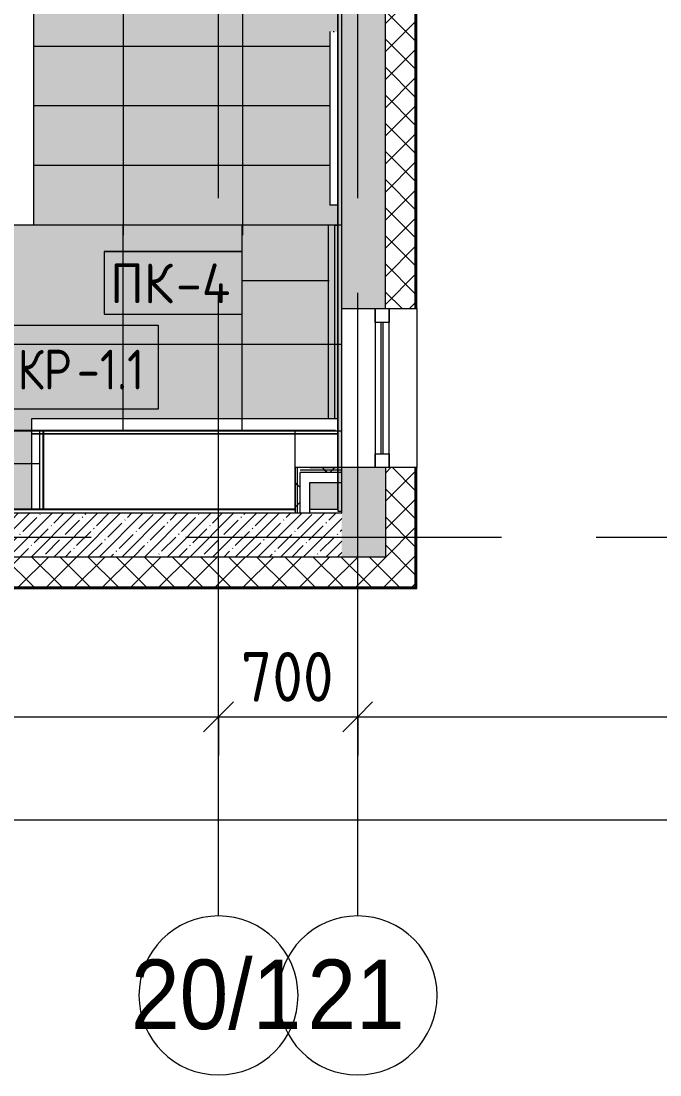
# Model space of a CAD drawing. Header units: millimetres. Extents: x 315 to 209858, y -8553 to 29000.
# Drawn here: x 44000 to 47213, y -2706 to 2597 of the extents above; entities that cross this region are included whole.
import ezdxf

# ---------------------------------------------------------------- set-up
doc = ezdxf.new("R2010")
doc.units = ezdxf.units.MM
doc.linetypes.add('Осевая', pattern=[3175, 635, -476.25, 1587.5, -476.25])
for name, color, linetype, lineweight in [('A-ANNO-DIMS', 7, 'Continuous', 9), ('A-ANNO-DIMS-100', 7, 'Continuous', 9), ('A-DETL', 7, 'Continuous', 9), ('A-GENM-IDEN', 7, 'Continuous', 9), ('A-GLAZ', 7, 'Continuous', 9), ('A-GLAZ-1', 7, 'Continuous', 13), ('A-WALL', 7, 'Continuous', 9), ('I-WALL', 7, 'Continuous', 9), ('S-STRS', 7, 'Continuous', 13), ('S-STRS-1', 7, 'Continuous', 9), ('Верхние поручни', 7, 'Continuous', 9), ('Оси', 7, 'Continuous', 9), ('Оси-1', 7, 'Continuous', 20), ('Оси-2', 7, 'Осевая', 9)]:
    doc.layers.add(name, color=color, linetype=linetype, lineweight=lineweight)
for name, color, linetype, lineweight, true_color in [('A-DETL-GENF-3', 7, 'Continuous', 9, 0x383838), ('A-FLOR-1', 7, 'Continuous', 9, 0x787878), ('A-GENM-4', 7, 'Continuous', 9, 0xff80c0), ('A-WALL-1', 9, 'Continuous', 9, 0x808080), ('A-WALL-FNSH-1', 9, 'Continuous', 9, 0x808080), ('G-ANNO-TEXT-2', 7, 'Continuous', 9, 0x3c3c3c), ('I-WALL-2', 9, 'Continuous', 9, 0x808080)]:
    doc.layers.add(name, color=color, linetype=linetype, lineweight=lineweight, true_color=true_color)
doc.styles.add('Arial', font='arial.ttf', dxfattribs={"width": 0.9, "height": 350})
doc.styles.add('GOST Common_4', font='GOST_Common.ttf', dxfattribs={"height": 200})
doc.styles.add('GOST Common_5', font='GOST_Common.ttf', dxfattribs={"width": 0.9, "height": 200})
doc.styles.add('ISOCPEUR_2', font='isocpeur.ttf', dxfattribs={"width": 0.9, "height": 250})
doc.dimstyles.new('ISO-2_5_0_9К_БОЛЬШОЙ', dxfattribs={"dimscale": 304.8, "dimtxt": 248.995294, "dimasz": 0.492126, "dimexe": 0.393701, "dimexo": 0.984252, "dimgap": 0, "dimtad": 1, "dimdec": 0, "dimrnd": 10, "dimzin": 0, "dimdsep": 46, "dimtxsty": 'ISOCPEUR_2', "dimblk1": 'OBLIQUE', "dimblk2": 'OBLIQUE', "dimsah": 1, "dimcen": 0.09, "dimdle": 0.393701, "dimazin": 0, "dimtfac": 1, "dimtdec": 4, "dimtix": 1, "dimtmove": 0, "dimatfit": 3, "dimfxl": 1, "dimtvp": 1, "dimtolj": 1, "dimtzin": 0, "dimarcsym": 2})
doc.dimstyles.new('ISO-2_5_0_9К_БОЛЬШОЙ_округление', dxfattribs={"dimscale": 304.8, "dimtxt": 248.995294, "dimasz": 0.492126, "dimexe": 0.393701, "dimexo": 0, "dimgap": 0, "dimtad": 1, "dimdec": 0, "dimrnd": 10, "dimzin": 0, "dimdsep": 46, "dimtxsty": 'ISOCPEUR_2', "dimblk1": 'OBLIQUE', "dimblk2": 'OBLIQUE', "dimsah": 1, "dimcen": 0.09, "dimdle": 0.393701, "dimazin": 0, "dimtfac": 1, "dimtdec": 4, "dimtix": 1, "dimtmove": 0, "dimatfit": 3, "dimfxl": 1, "dimtvp": 1, "dimtolj": 1, "dimtzin": 0, "dimarcsym": 2})
pattern_1 = [(45, (-29867.15, 0), (-70.71068, 70.71068), []), (135, (-29867.15, 0), (-70.71068, -70.71068), [])]
pattern_2 = [(45, (-29867.154, 0), (-57.02463, 57.02463), []), (45, (-29810.13, 0), (-57.02463, 57.02463), [100.806, -20.161, 3.353, -16.808])]
pattern_3 = [(45, (-29867.15, 0), (-106.06602, 106.06602), []), (135, (-29867.15, 0), (-106.06602, -106.06602), [])]

# ---------------------------------------------------------------- blocks, each defined once
blk = doc.blocks.new('Тип верхнего поручня - Верхний поручень_Внутренний_-20986034-План устройствa полов 2 этажа в осях 12-23')
at = {"layer": 'Верхние поручни'}
for p, q in [((75420, 2544.4), (75420, 1671.2)), ((75437.6, 2544.4), (75442.4, 2544.4))]:
    blk.add_line(p, q, dxfattribs=at)
at = {"layer": 'Верхние поручни', "flags": 128}
blk.add_lwpolyline([(75442.1, 1671.2), (75440, 1671.2), (75437.9, 1671.2)], dxfattribs=at)
blk = doc.blocks.new('Тип верхнего поручня - Верхний поручень_Внутренний_-V37-План устройствa полов 2 этажа в осях 12-23')
at = {"layer": 'Верхние поручни'}
for p in [(75420, 2544.4), (75460, 1671.2)]:
    blk.add_line(p, (75420, 1671.2), dxfattribs=at)
blk = doc.blocks.new('120_Окно_СКБ_1Ст - 120_Окно_СКБ_1Ст 800х2500 EI30-23532001-План устройствa полов 2 этажа в осях 12-23')
at = {"layer": 'A-GLAZ'}
for p, q in [((400, -57), (-400, -57)), ((330, -87), (-330, -87)), ((330, -97), (-330, -97)), ((-400, -127), (400, -127))]:
    blk.add_line(p, q, dxfattribs=at)
at = {"layer": 'A-GLAZ-1'}
for p, q in [((-400, -127), (-400, -57)), ((-400, -57), (-330, -57)), ((-330, -57), (-330, -127)), ((330, -127), (330, -57)), ((330, -57), (400, -57)), ((400, -57), (400, -127)), ((-330, -127), (-400, -127)), ((400, -127), (330, -127))]:
    blk.add_line(p, q, dxfattribs=at)
blk = doc.blocks.new('Плинтус - Плинтус_для ЛК-32859060-План устройствa полов 2 этажа в осях 12-23')
at = {"layer": 'A-GENM-4'}
blk.add_hatch(color=256, dxfattribs=at).paths.add_polyline_path([(58, 0), (1033, 0), (1033, 15), (58, 15)])
for p, q in [((58, 45), (1033, 45)), ((1033, 15), (58, 15)), ((1033, 0), (58, 0)), ((1033, 15), (1033, 0))]:
    blk.add_line(p, q, dxfattribs=at)
blk = doc.blocks.new('Зашивка приборов отопления27 - Зашивка приборов отопления-33322407-План устройствa полов 2 этажа в осях 12-23')
at = {"layer": 'A-WALL'}
for p, q in [((75460, 595), (73919.6, 595)), ((73919.6, 595), (73919.6, 520)), ((73919.6, 520), (73919.6, 140)), ((73919.6, 520), (73962, 520)), ((73962, 520), (73920, 520)), ((73920, 520), (73920, 140)), ((75460, 520), (73962, 520)), ((73962, 520), (75460, 520))]:
    blk.add_line(p, q, dxfattribs=at)
blk = doc.blocks.new('Ось сетки - D8-29747960-План устройствa полов 2 этажа в осях 12-23')
at = {"layer": 'Оси-1'}
for start, end in [(360, 180), (180, 360)]:
    blk.add_arc((0, 0), 4, start, end, dxfattribs=at)
blk = doc.blocks.new('DIMBLOCK28-План устройствa полов 2 этажа в осях 12-23')
at = {"layer": 'A-ANNO-DIMS-100'}
for p, q in [((42092.8, -1098.6), (42092.8, -784.6)), ((44992.8, -1098.6), (44992.8, -784.6)), ((42092.8, -904.6), (44992.8, -904.6)), ((42092.8, -904.6), (42092.8, -1098.6)), ((44992.8, -904.6), (44992.8, -1098.6))]:
    blk.add_line(p, q, dxfattribs=at)
at = {"layer": 'A-ANNO-DIMS-100', "lineweight": 20}
for p, q in [((42092.8, -904.6), (42167.8, -829.6)), ((44992.8, -904.6), (45067.8, -829.6)), ((42092.8, -904.6), (42017.8, -979.6)), ((44992.8, -904.6), (44917.8, -979.6))]:
    blk.add_line(p, q, dxfattribs=at)
at = {"layer": 'A-ANNO-DIMS-100', "color": 0, "insert": (43226.8, -578), "char_height": 250, "width": 758.478, "attachment_point": 1, "line_spacing_factor": 1.149209, "style": 'ISOCPEUR_2'}
blk.add_mtext('2900', dxfattribs=at)
blk = doc.blocks.new('_Oblique')
at = {"color": 0, "linetype": 'ByBlock', "lineweight": -2}
blk.add_line((-0.5, -0.5), (0.5, 0.5), dxfattribs=at)
blk = doc.blocks.new('DIMBLOCK29-План устройствa полов 2 этажа в осях 12-23')
at = {"layer": 'A-ANNO-DIMS-100'}
for p, q in [((44992.8, -1098.6), (44992.8, -784.6)), ((45692.8, -1098.6), (45692.8, -784.6)), ((44992.8, -904.6), (45692.8, -904.6)), ((44992.8, -904.6), (44992.8, -1098.6)), ((45692.8, -904.6), (45692.8, -1098.6))]:
    blk.add_line(p, q, dxfattribs=at)
at = {"layer": 'A-ANNO-DIMS-100', "lineweight": 20}
for p, q in [((44992.8, -904.6), (45067.8, -829.6)), ((45692.8, -904.6), (45767.8, -829.6)), ((44992.8, -904.6), (44917.8, -979.6)), ((45692.8, -904.6), (45617.8, -979.6))]:
    blk.add_line(p, q, dxfattribs=at)
at = {"layer": 'A-ANNO-DIMS-100', "color": 0, "insert": (45105.8, -578), "char_height": 250, "width": 568.858, "attachment_point": 1, "line_spacing_factor": 1.149209, "style": 'ISOCPEUR_2'}
blk.add_mtext('700', dxfattribs=at)
blk = doc.blocks.new('DIMBLOCK30-План устройствa полов 2 этажа в осях 12-23')
at = {"layer": 'A-ANNO-DIMS-100'}
for p, q in [((45692.8, -1098.6), (45692.8, -784.6)), ((50792.8, -1098.6), (50792.8, -784.6)), ((45692.8, -904.6), (50792.8, -904.6)), ((45692.8, -904.6), (45692.8, -1098.6)), ((50792.8, -904.6), (50792.8, -1098.6))]:
    blk.add_line(p, q, dxfattribs=at)
at = {"layer": 'A-ANNO-DIMS-100', "lineweight": 20}
for p, q in [((45692.8, -904.6), (45767.8, -829.6)), ((50792.8, -904.6), (50867.8, -829.6)), ((45692.8, -904.6), (45617.8, -979.6)), ((50792.8, -904.6), (50717.8, -979.6))]:
    blk.add_line(p, q, dxfattribs=at)
at = {"layer": 'A-ANNO-DIMS-100', "color": 0, "insert": (47948.4, -578), "char_height": 250, "width": 706.764, "attachment_point": 1, "line_spacing_factor": 1.149209, "style": 'ISOCPEUR_2'}
blk.add_mtext('5100', dxfattribs=at)
blk = doc.blocks.new('DIMBLOCK57-План устройствa полов 2 этажа в осях 12-23')
at = {"layer": 'A-ANNO-DIMS-100'}
for p, q in [((8442.8, -1317.2), (8442.8, -1543.3)), ((8442.8, -1423.3), (8442.8, -1317.2)), ((54992.8, -1317.2), (54992.8, -1543.3)), ((54992.8, -1423.3), (54992.8, -1317.2)), ((8322.8, -1423.3), (55112.8, -1423.3))]:
    blk.add_line(p, q, dxfattribs=at)
at = {"layer": 'A-ANNO-DIMS-100', "lineweight": 20}
for p, q in [((8442.8, -1423.3), (8517.8, -1348.3)), ((54992.8, -1423.3), (55067.8, -1348.3)), ((8442.8, -1423.3), (8367.8, -1498.3)), ((54992.8, -1423.3), (54917.8, -1498.3))]:
    blk.add_line(p, q, dxfattribs=at)
at = {"layer": 'A-ANNO-DIMS-100', "color": 0, "insert": (31310.8, -1096.7), "char_height": 250, "width": 976.828, "attachment_point": 1, "line_spacing_factor": 1.149209, "style": 'ISOCPEUR_2'}
blk.add_mtext('46550', dxfattribs=at)
blk = doc.blocks.new('Mark Reiling - Mark Reiling-26174330-План устройствa полов 2 этажа в осях 12-23')
at = {"layer": 'A-GENM-IDEN'}
for p, q in [((-3.47, 1.49), (-3.47, -1.663)), ((-3.47, 1.49), (3.47, 1.49)), ((3.47, 1.49), (-3.47, 1.49)), ((-3.47, 1.49), (-3.47, -1.663)), ((3.47, -1.663), (3.47, 1.49)), ((3.47, -1.663), (3.47, 1.49)), ((-3.47, -1.663), (3.47, -1.663)), ((-3.47, -1.663), (3.47, -1.663))]:
    blk.add_line(p, q, dxfattribs=at)

msp = doc.modelspace()

# ---------------------------------------------------------------- hatches: boundary and pattern name
at = {"layer": 'A-DETL-GENF-3'}
h = msp.add_hatch(dxfattribs=at)
h.set_pattern_fill('FP_85', color=256, style=0, pattern_type=2)
h.set_pattern_definition([(0, (-29887.65, -230), (0, 600), []), (90, (-29887.65, -230), (-600, 4e-14), [])])
h.paths.add_polyline_path([(44094.9, 140), (44094.9, 535), (45612.8, 535), (45612.8, 1570), (43112.3, 1570), (42977.1, 1533.8), (42977.1, 1570), (42447.6, 1570), (42447.6, 1533.8), (42312.3, 1570), (42233.8, 1570), (42233.8, 140), (44093.2, 140)])
h.paths.add_polyline_path([(42712.3, 1170), (42676.1, 1305.2), (42748.6, 1305.2), (42743.6, 1286.5)])
at = {"layer": 'A-WALL'}
h = msp.add_hatch(dxfattribs=at)
h.set_pattern_fill('FP_21', color=256, style=0, pattern_type=2)
h.set_pattern_definition(pattern_1)
h.paths.add_polyline_path([(45832.8, -250), (45982.8, -250), (45982.8, 350), (45832.8, 350), (45832.8, -100)])
h.paths.add_polyline_path([(45832.8, 1150), (45982.8, 1150), (45982.8, 3320), (45832.8, 3320), (45832.8, 1492)])
h = msp.add_hatch(dxfattribs=at)
h.set_pattern_fill('FP_21', color=256, style=0, pattern_type=2)
h.set_pattern_definition(pattern_1)
h.paths.add_polyline_path([(45739.4, -250), (45832.8, -250), (45832.8, -100), (41692.8, -100), (41692.8, -250), (45007.7, -250)])
h.paths.add_polyline_path([(37192.8, -250), (40792.8, -250), (40792.8, -100), (37192.8, -100), (37192.8, -245.2)])
h.paths.add_polyline_path([(36228, -250), (36292.8, -250), (36292.8, -100), (35292.8, -100), (35292.8, -250), (36042.8, -250)])
h.paths.add_polyline_path([(32192.8, -250), (32192.8, -100), (31042.8, -100), (31042.8, -250), (31838.1, -250)])
h.paths.add_polyline_path([(28911.5, -250), (28942.8, -250), (28942.8, -100), (28192.8, -100), (28192.8, -250)])
h.paths.add_polyline_path([(26716.5, -250), (27292.8, -250), (27292.8, -100), (26542.8, -100), (26542.8, -250)])
h.paths.add_polyline_path([(23442.8, -250), (23442.8, -100), (22042.8, -100), (22042.8, -250), (23058.3, -250)])
h.paths.add_polyline_path([(9692.8, -250), (9692.8, -100), (8875.5, -100), (8875.5, -250), (9157, -250)])
h.paths.add_polyline_path([(18668.4, -250), (18942.8, -250), (18942.8, -100), (17542.8, -100), (17542.8, -250), (17936.8, -250)])
h.paths.add_polyline_path([(15069.2, -250), (15442.8, -250), (15442.8, -100), (15069.2, -100), (15069.2, -245.2)])
h.paths.add_polyline_path([(13546.9, -250), (14169.2, -250), (14169.2, -100), (12792.8, -100), (12792.8, -250), (12815.2, -250)])
at = {"layer": 'I-WALL'}
h = msp.add_hatch(dxfattribs=at)
h.set_pattern_fill('FP_17', color=256, style=0, pattern_type=2)
h.set_pattern_definition(pattern_2)
h.paths.add_polyline_path([(45612.8, -100), (45832.8, -100), (45832.8, 350), (45612.8, 350), (45612.8, 44.3)])
h.paths.add_polyline_path([(45612.8, 1150), (45832.8, 1150), (45832.8, 3550), (45612.8, 3550), (45612.8, 1492)])
h.paths.add_polyline_path([(45612.8, 4050), (45832.8, 4050), (45832.8, 7900), (45612.8, 7900), (45612.8, 4966.4)])
h = msp.add_hatch(dxfattribs=at)
h.set_pattern_fill('FP_71', color=256, style=0, pattern_type=2)
h.set_pattern_definition(pattern_3)
h.paths.add_polyline_path([(45390.3, 120), (45390.3, 351), (45377.8, 350), (45377.8, 120)])
h = msp.add_hatch(dxfattribs=at)
h.set_pattern_fill('FP_71', color=256, style=0, pattern_type=2)
h.set_pattern_definition(pattern_3)
h.paths.add_polyline_path([(45390.3, 120), (45402.8, 120), (45402.8, 351), (45390.3, 350), (45390.3, 333.8)])
h = msp.add_hatch(dxfattribs=at)
h.set_pattern_fill('FP_71', color=256, style=0, pattern_type=2)
h.set_pattern_definition(pattern_3)
h.paths.add_polyline_path([(45452.8, 337.5), (45612.8, 337.5), (45612.8, 350), (45402.8, 350), (45402.8, 337.5)])
h = msp.add_hatch(dxfattribs=at)
h.set_pattern_fill('FP_71', color=256, style=0, pattern_type=2)
h.set_pattern_definition(pattern_3)
h.paths.add_polyline_path([(45612.8, 325), (45612.8, 337.5), (45402.8, 337.5), (45402.8, 325), (45452.8, 325)])
h = msp.add_hatch(dxfattribs=at)
h.set_pattern_fill('FP_17', color=256, style=0, pattern_type=2)
h.set_pattern_definition(pattern_2)
h.paths.add_polyline_path([(45612.8, -100), (45612.8, 120), (41992.8, 120), (41992.8, -100), (45373.6, -100)])
at = {"layer": 'I-WALL-2'}
h = msp.add_hatch(dxfattribs=at)
h.set_pattern_fill('FP_58', color=256, style=0, pattern_type=2)
h.set_pattern_definition([(0, (-29867.154, 0), (121.92, 30.48), [10.058, -81.382, 10.058, -81.382, -487.68]), (0, (-29867.154, 0), (121.92, 30.48), [-182.88, 10.058, -172.822, 10.058, -81.382, -213.36]), (0, (-29867.154, 0), (121.92, 30.48), [-457.2, 10.058, -50.902, 10.058, -142.342]), (120, (-29821.434, 15.24), (-87.356454, 90.345817), [10.058, -81.382, 10.058, -81.382, -487.68]), (120, (-29821.434, 15.24), (-87.356454, 90.345817), [-182.88, 10.058, -172.822, 10.058, -81.382, -213.36]), (120, (-29821.434, 15.24), (-87.356454, 90.345817), [-457.2, 10.058, -50.902, 10.058, -142.342]), (240, (-29806.194, 76.2), (-34.563546, -120.825817), [10.058, -81.382, 10.058, -81.382, -487.68]), (240, (-29806.194, 76.2), (-34.563546, -120.825817), [-182.88, 10.058, -172.822, 10.058, -81.382, -213.36]), (240, (-29806.194, 76.2), (-34.563546, -120.825817), [-457.2, 10.058, -50.902, 10.058, -142.342])])
h.paths.add_polyline_path([(45592.8, 130), (45612.8, 130), (45612.8, 7660), (45592.8, 7659), (45592.8, 333.8)])
at = {"layer": 'S-STRS'}
for points in [[(44062.8, 2469.7), (45552.8, 2469.7), (45553.5, 2544.4), (45592.8, 2544.4), (45592.8, 2769.7), (44062.8, 2769.7)], [(44062.8, 2169.7), (45552.8, 2169.7), (45552.8, 2469.7), (44062.8, 2469.7)], [(44062.8, 1869.7), (45552.8, 1869.7), (45552.8, 2169.7), (44062.8, 2169.7)], [(45373.6, 1569.7), (45592.8, 1570), (45592.2, 1671.2), (45552.8, 1671.2), (45552.8, 1869.7), (44062.8, 1869.7), (44062.8, 1569.7), (45007.7, 1569.7)]]:
    msp.add_hatch(color=256, dxfattribs=at).paths.add_polyline_path(points)
h = msp.add_hatch(color=256, dxfattribs=at)
h.paths.add_polyline_path([(42712.3, 140), (44052.4, 140), (44052.8, 595), (45576.8, 595), (45576.8, 1569.7), (43111.3, 1569.7), (42977.1, 1533.8), (42977.1, 1569.7), (42447.6, 1569.7), (42447.6, 1533.8), (42312.3, 1569.7), (42248.8, 1569.7), (42248.2, 143), (42233.8, 143), (42233.8, 140), (42285.5, 140)])
h.paths.add_polyline_path([(45526.2, 140), (45592.8, 140), (45592.8, 275), (45452.8, 275), (45452.8, 140)])
h.paths.add_polyline_path([(45591.8, 595), (45592.8, 595), (45591.8, 912.9)])
h.paths.add_polyline_path([(42712.3, 1170), (42676.1, 1305.2), (42748.6, 1305.2), (42743.6, 1286.5)])

# ---------------------------------------------------------------- linework, layer by layer
at = {"layer": 'A-DETL'}
for p, q in [((44512.8, 5520), (44512.8, 1520)), ((45112.8, 5520), (45112.8, 1520)), ((45612.8, 1570), (43112.3, 1570)), ((45612.8, 535), (45612.8, 1570)), ((44094.9, 140), (44094.9, 535)), ((44094.9, 535), (45612.8, 535)), ((42233.8, 140), (44094.9, 140))]:
    msp.add_line(p, q, dxfattribs=at)
at = {"layer": 'A-FLOR-1'}
msp.add_line((45377.8, 351), (45377.8, 535), dxfattribs=at)
at = {"layer": 'A-GENM-IDEN'}
msp.add_line((45549.3, 1289.5), (45112.4, 1289.5), dxfattribs=at)
at = {"layer": 'A-WALL'}
for p, q in [((45612.8, 535), (45612.8, 3550)), ((45832.8, 1150), (45832.8, 3550)), ((45982.8, 1150), (45982.8, 3320)), ((45985.8, 1150), (45985.8, 3320)), ((45990.8, 1150), (45990.8, 350)), ((45390.3, 120), (45390.3, 351)), ((45402.8, 351), (45402.8, 350)), ((45612.8, 337.5), (45402.8, 337.5)), ((45402.8, 120), (45402.8, 325)), ((45612.8, 325), (45402.8, 325)), ((45452.8, 351), (45452.8, 350)), ((45591.8, 350), (45591.8, 351)), ((45832.8, 350), (45832.8, -100)), ((45982.8, -250), (45982.8, 350)), ((45985.8, -253), (45985.8, 350)), ((45832.8, -100), (41692.8, -100)), ((41692.8, -250), (45982.8, -250)), ((41692.8, -253), (45985.8, -253))]:
    msp.add_line(p, q, dxfattribs=at)
at = {"layer": 'A-WALL-1'}
for p, q in [((45592.8, 7660), (45592.8, 130)), ((45612.8, 1150), (45982.8, 1150)), ((45612.8, 120), (45612.8, 535)), ((45377.8, 351), (45377.8, 120)), ((45452.8, 351), (45377.8, 351)), ((45982.8, 350), (45452.8, 350)), ((45452.8, 120), (45452.8, 275)), ((45452.8, 275), (45612.8, 275)), ((45612.8, 120), (42212.8, 120)), ((45592.8, 130), (45612.8, 130))]:
    msp.add_line(p, q, dxfattribs=at)
at = {"layer": 'A-WALL-FNSH-1'}
for p, q in [((45990.8, 1150), (45990.8, 3300)), ((45591.8, 3009.6), (45591.8, 351)), ((45982.8, 1150), (45990.8, 1150)), ((44093.1, 536), (42233.8, 536)), ((42233.8, 535), (45581.8, 535)), ((45581.8, 536), (44093.2, 536)), ((45377.8, 351), (45376.8, 351)), ((45376.8, 351), (45376.8, 140)), ((45591.8, 351), (45452.8, 351)), ((45452.8, 350), (45591.8, 350)), ((45591.8, 350), (45591.8, 140.5)), ((45990.8, 350), (45982.8, 350)), ((45990.8, -258), (45990.8, 350)), ((45376.8, 140), (42232.8, 140)), ((42233.8, 139), (45376.8, 139)), ((45376.8, 139), (45376.8, 130)), ((45376.8, 130), (45377.8, 130)), ((45591.8, 140.5), (45592.8, 140.5)), ((41692.8, -258), (45990.8, -258))]:
    msp.add_line(p, q, dxfattribs=at)
at = {"layer": 'G-ANNO-TEXT-2', "flags": 128}
msp.add_lwpolyline([(43942.2, 1067.5), (44689.1, 1067.5), (44689.1, 643.5), (43942.2, 643.5)], close=True, dxfattribs=at)
at = {"layer": 'I-WALL'}
for p, q in [((45591.8, 1379.5), (45592.8, 1379.5)), ((44111.8, 140), (44111.8, 535)), ((44112.8, 536), (44112.8, 140)), ((45581.8, 535), (45581.8, 536)), ((45592.8, 536), (45591.8, 536)), ((42233.8, 141), (45377.8, 141)), ((45376.8, 140), (45377.8, 140)), ((45452.8, 140), (45592.8, 140))]:
    msp.add_line(p, q, dxfattribs=at)
at = {"layer": 'S-STRS-1'}
for p, q in [((44062.8, 2769.7), (44062.8, 2469.7)), ((44062.8, 2469.7), (44062.8, 2169.7)), ((45552.8, 2469.7), (44062.8, 2469.7)), ((45552.8, 2469.7), (44062.8, 2469.7)), ((44062.8, 2169.7), (44062.8, 1869.7)), ((45552.8, 2169.7), (44062.8, 2169.7)), ((45552.8, 2169.7), (44062.8, 2169.7)), ((44062.8, 1869.7), (44062.8, 1570)), ((45552.8, 1869.7), (44062.8, 1869.7)), ((45552.8, 1869.7), (44062.8, 1869.7)), ((44062.8, 1569.7), (43762.8, 1569.7)), ((45576.8, 1569.7), (44062.8, 1569.7)), ((45576.8, 1569.7), (44062.8, 1569.7))]:
    msp.add_line(p, q, dxfattribs=at)
at = {"layer": 'Оси'}
for p, q in [((44992.8, -1906.3), (44992.8, 593.7)), ((45692.8, -1906.3), (45692.8, 593.7))]:
    msp.add_line(p, q, dxfattribs=at)
at = {"layer": 'Оси-2'}
for p, q in [((45692.8, 593.7), (45692.8, 25078.1)), ((44992.8, 593.7), (44992.8, 24898.1)), ((8791.8, 0), (52332.8, 0))]:
    msp.add_line(p, q, dxfattribs=at)

# ---------------------------------------------------------------- block references
at = {"layer": 'A-GENM-4', "rotation": 90}
msp.add_blockref('Плинтус - Плинтус_для ЛК-32859060-План устройствa полов 2 этажа в осях 12-23', (45591.8, 537), dxfattribs=at)
at = {"layer": 'A-GENM-IDEN', "xscale": 99.99999999999993, "yscale": 99.99999999999993, "zscale": 99.99999999999993}
msp.add_blockref('Mark Reiling - Mark Reiling-26174330-План устройствa полов 2 этажа в осях 12-23', (44765.4, 1288), dxfattribs=at)
at = {"layer": 'A-GLAZ', "rotation": 270}
msp.add_blockref('120_Окно_СКБ_1Ст - 120_Окно_СКБ_1Ст 800х2500 EI30-23532001-План устройствa полов 2 этажа в осях 12-23', (45907.8, 750), dxfattribs=at)
at = {"layer": 'A-WALL'}
msp.add_blockref('Зашивка приборов отопления27 - Зашивка приборов отопления-33322407-План устройствa полов 2 этажа в осях 12-23', (-29867.2, 0), dxfattribs=at)
at = {"layer": 'Верхние поручни'}
for name in ['Тип верхнего поручня - Верхний поручень_Внутренний_-20986034-План устройствa полов 2 этажа в осях 12-23', 'Тип верхнего поручня - Верхний поручень_Внутренний_-V37-План устройствa полов 2 этажа в осях 12-23']:
    msp.add_blockref(name, (-29867.2, 0), dxfattribs=at)
at = {"layer": 'Оси-1', "xscale": 99.99999999999993, "yscale": 99.99999999999993, "zscale": 99.99999999999993}
for p in [(44992.8, -2306.3), (45692.8, -2306.3)]:
    msp.add_blockref('Ось сетки - D8-29747960-План устройствa полов 2 этажа в осях 12-23', p, dxfattribs=at)

# ---------------------------------------------------------------- texts
at = {"layer": 'A-GENM-IDEN', "char_height": 200, "attachment_point": 1, "style": 'GOST Common_4'}
for s, insert, width in [('ПК', (44448.3, 1377.1), 400.844), ('-4', (44779.1, 1377.1), 376.793)]:
    msp.add_mtext(s, dxfattribs=dict(at, insert=insert, width=width))
at = {"layer": 'G-ANNO-TEXT-2', "char_height": 200, "attachment_point": 1, "style": 'GOST Common_5'}
for s, insert, width in [('КР', (43982.2, 943), 360.759), ('-1.1', (44279.8, 943), 440.126)]:
    msp.add_mtext(s, dxfattribs=dict(at, insert=insert, width=width))
at = {"layer": 'Оси', "char_height": 350, "attachment_point": 1, "style": 'Arial'}
for s, insert, width in [('20/1', (44552.6, -2125.6), 1060.633), ('21', (45440.2, -2125.6), 606.076)]:
    msp.add_mtext(s, dxfattribs=dict(at, insert=insert, width=width))

# ---------------------------------------------------------------- dimensions: what is measured, and where the dimension line sits
at = {"layer": 'A-ANNO-DIMS'}
for base, p1, p2, dimstyle, override, picture, middle in [((44992.8, -904.6), (42092.8, -798.6), (44992.8, -798.6), 'ISO-2_5_0_9К_БОЛЬШОЙ', {"dimpost": '<>', "dimfxl": 2900}, 'DIMBLOCK28-План устройствa полов 2 этажа в осях 12-23', (43542.8, -779.6)), ((45692.8, -904.6), (44992.8, -798.6), (45692.8, -798.6), 'ISO-2_5_0_9К_БОЛЬШОЙ', {"dimpost": '<>', "dimfxl": 700}, 'DIMBLOCK29-План устройствa полов 2 этажа в осях 12-23', (45342.8, -779.6)), ((50792.8, -904.6), (45692.8, -798.6), (50792.8, -798.6), 'ISO-2_5_0_9К_БОЛЬШОЙ', {"dimpost": '<>', "dimfxl": 5100}, 'DIMBLOCK30-План устройствa полов 2 этажа в осях 12-23', (48242.8, -779.6)), ((54992.8, -1423.3), (8442.8, -1317.2), (54992.8, -1317.2), 'ISO-2_5_0_9К_БОЛЬШОЙ_округление', {"dimpost": '<>', "dimfxl": 46550}, 'DIMBLOCK57-План устройствa полов 2 этажа в осях 12-23', (31717.8, -1298.3))]:
    dim = msp.add_linear_dim(base=base, p1=p1, p2=p2, dimstyle=dimstyle, override=override, dxfattribs=at)
    dim.commit()
    dim.dimension.update_dxf_attribs({"geometry": picture, "text_midpoint": middle})

doc.saveas('drawing.dxf')
